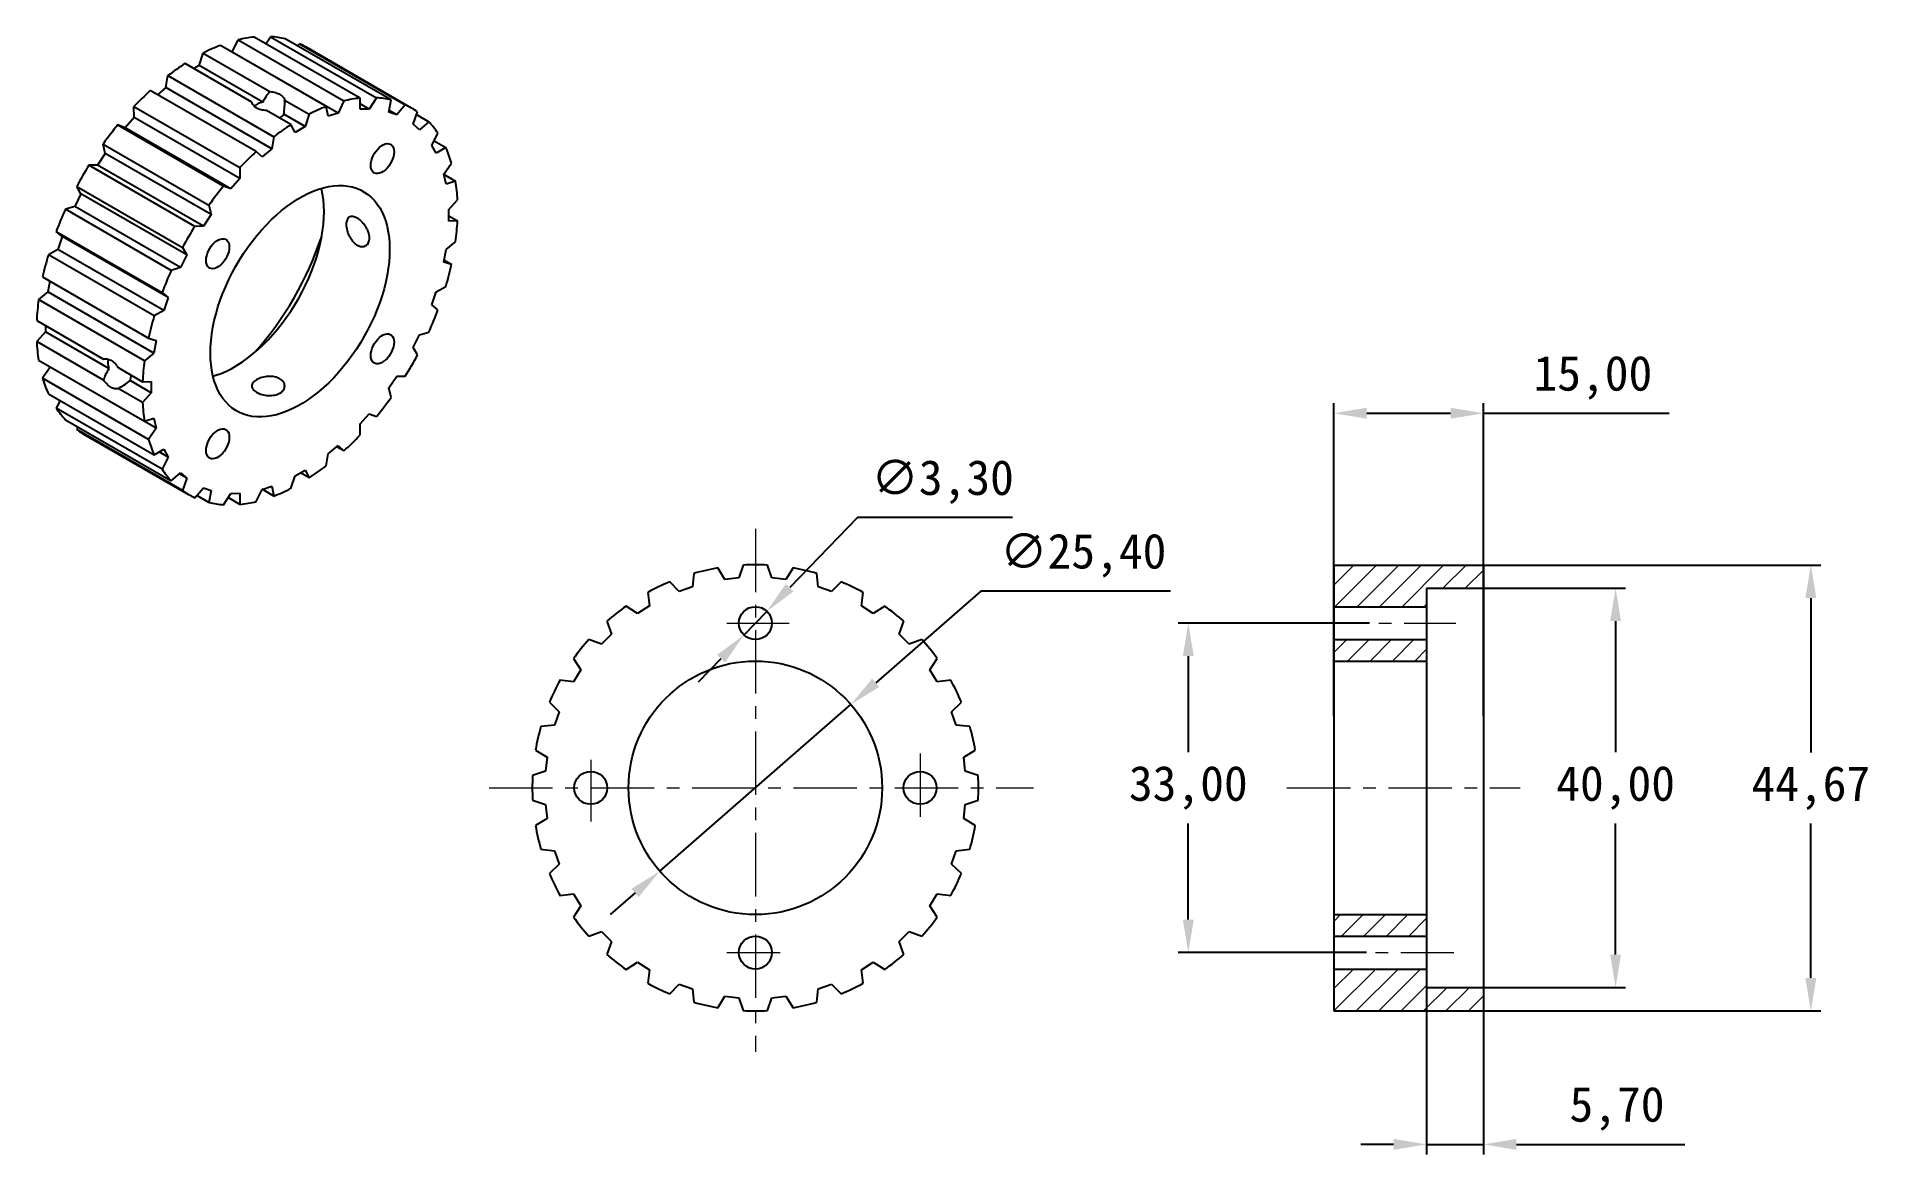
# Model space of a CAD drawing. Header units: millimetres. Extents: x 83 to 267, y 62 to 174.
import ezdxf

# ---------------------------------------------------------------- set-up
doc = ezdxf.new("R2010")
doc.units = ezdxf.units.MM
doc.header["$PDSIZE"] = -1
doc.linetypes.add('CENTER', pattern=[10.16, 6.35, -1.27, 1.27, -1.27])
doc.dimstyles.new('ISO-25', dxfattribs={"dimtxt": 2.5, "dimasz": 2.5, "dimexe": 1.25, "dimexo": 0.625, "dimtad": 1, "dimtxsty": 'Standard', "dimcen": 2.5, "dimadec": 0, "dimazin": 0, "dimtfac": 1, "dimtmove": 0, "dimatfit": 3, "dimfxl": 1, "dimarcsym": 0})

# ---------------------------------------------------------------- blocks, each defined once
blk = doc.blocks.new('*D9')
at = {"color": 0, "lineweight": -2, "transparency": 16777216}
for p, q in [((226.41, 120.74), (261.8, 120.74)), ((260.8, 117.43), (260.8, 101.97)), ((260.8, 79.37), (260.8, 94.84)), ((226.41, 76.07), (261.8, 76.07))]:
    blk.add_line(p, q, dxfattribs=at)
at = {"color": 0, "transparency": 16777216}
for points in [[(260.25, 117.43), (261.35, 117.43), (260.8, 120.74)], [(260.25, 79.37), (261.35, 79.37), (260.8, 76.07)]]:
    blk.add_solid(points, dxfattribs=at)
at = {"layer": 'Defpoints', "color": 0, "transparency": 16777216}
for p in [(225.41, 120.74), (225.41, 76.07), (260.8, 76.07)]:
    blk.add_point(p, dxfattribs=at)
at = {"color": 0, "lineweight": 15, "transparency": 16777216, "insert": (260.8, 98.4), "char_height": 3.5, "attachment_point": 5}
blk.add_mtext('44,67', dxfattribs=at)
blk = doc.blocks.new('*D10')
at = {"color": 0, "lineweight": -2, "transparency": 16777216}
for p, q in [((226.24, 118.42), (242.24, 118.42)), ((241.24, 115.12), (241.24, 101.98)), ((241.24, 81.72), (241.24, 94.85)), ((226.24, 78.42), (242.24, 78.42))]:
    blk.add_line(p, q, dxfattribs=at)
at = {"color": 0, "transparency": 16777216}
for points in [[(240.69, 115.12), (241.79, 115.12), (241.24, 118.42)], [(240.69, 81.72), (241.79, 81.72), (241.24, 78.42)]]:
    blk.add_solid(points, dxfattribs=at)
at = {"layer": 'Defpoints', "color": 0, "transparency": 16777216}
for p in [(225.24, 118.42), (225.24, 78.42), (241.24, 78.42)]:
    blk.add_point(p, dxfattribs=at)
at = {"color": 0, "lineweight": 15, "transparency": 16777216, "insert": (241.24, 98.42), "char_height": 3.5, "attachment_point": 5}
blk.add_mtext('40,00', dxfattribs=at)
blk = doc.blocks.new('*D12')
at = {"color": 0, "lineweight": -2, "transparency": 16777216}
for p, q in [((165.28, 125.49), (158.5, 118.48)), ((180.81, 125.49), (165.28, 125.49)), ((153.91, 113.73), (156.2, 116.1)), ((151.61, 111.36), (149.32, 108.99))]:
    blk.add_line(p, q, dxfattribs=at)
at = {"color": 0, "transparency": 16777216}
for points in [[(158.1, 118.86), (158.89, 118.1), (156.2, 116.1)], [(151.22, 111.74), (152.01, 110.98), (153.91, 113.73)]]:
    blk.add_solid(points, dxfattribs=at)
at = {"layer": 'Defpoints', "color": 0, "transparency": 16777216}
for p in [(156.2, 116.1), (153.91, 113.73)]:
    blk.add_point(p, dxfattribs=at)
at = {"color": 0, "lineweight": 15, "transparency": 16777216, "insert": (173.81, 129.06), "char_height": 3.5, "attachment_point": 5}
blk.add_mtext('∅3,30', dxfattribs=at)
blk = doc.blocks.new('*D14')
at = {"color": 0, "lineweight": -2, "transparency": 16777216}
for p, q in [((216.57, 114.92), (197.43, 114.92)), ((198.43, 111.62), (198.43, 101.98)), ((198.43, 85.22), (198.43, 94.85)), ((216.29, 81.92), (197.43, 81.92))]:
    blk.add_line(p, q, dxfattribs=at)
at = {"color": 0, "transparency": 16777216}
for points in [[(197.88, 111.62), (198.98, 111.62), (198.43, 114.92)], [(197.88, 85.22), (198.98, 85.22), (198.43, 81.92)]]:
    blk.add_solid(points, dxfattribs=at)
at = {"layer": 'Defpoints', "color": 0, "transparency": 16777216}
for p in [(217.57, 114.92), (198.43, 81.92), (217.29, 81.92)]:
    blk.add_point(p, dxfattribs=at)
at = {"color": 0, "lineweight": 15, "transparency": 16777216, "insert": (198.43, 98.42), "char_height": 3.5, "attachment_point": 5}
blk.add_mtext('33,00', dxfattribs=at)
blk = doc.blocks.new('*D15')
at = {"color": 0, "lineweight": -2, "transparency": 16777216}
for p, q in [((177.63, 118.12), (167.11, 108.94)), ((196.65, 118.12), (177.63, 118.12)), ((145.49, 90.07), (164.62, 106.77)), ((143, 87.89), (140.52, 85.72))]:
    blk.add_line(p, q, dxfattribs=at)
at = {"color": 0, "transparency": 16777216}
for points in [[(166.75, 109.36), (167.47, 108.53), (164.62, 106.77)], [(142.64, 88.31), (143.36, 87.48), (145.49, 90.07)]]:
    blk.add_solid(points, dxfattribs=at)
at = {"layer": 'Defpoints', "color": 0, "transparency": 16777216}
for p in [(164.62, 106.77), (145.49, 90.07)]:
    blk.add_point(p, dxfattribs=at)
at = {"color": 0, "lineweight": 15, "transparency": 16777216, "insert": (187.9, 121.69), "char_height": 3.5, "attachment_point": 5}
blk.add_mtext('∅25,40', dxfattribs=at)
blk = doc.blocks.new('*D16')
at = {"color": 0, "lineweight": -2, "transparency": 16777216}
for p, q in [((213.01, 105.64), (213.01, 136.95)), ((216.31, 135.95), (224.7, 135.95)), ((228.01, 105.64), (228.01, 136.95)), ((228.01, 135.95), (246.61, 135.95))]:
    blk.add_line(p, q, dxfattribs=at)
at = {"color": 0, "transparency": 16777216}
for points in [[(216.31, 136.5), (216.31, 135.4), (213.01, 135.95)], [(224.7, 136.5), (224.7, 135.4), (228.01, 135.95)]]:
    blk.add_solid(points, dxfattribs=at)
at = {"layer": 'Defpoints', "color": 0, "transparency": 16777216}
for p in [(228.01, 135.95), (213.01, 104.64), (228.01, 104.64)]:
    blk.add_point(p, dxfattribs=at)
at = {"color": 0, "transparency": 16777216, "insert": (238.96, 139.51), "char_height": 3.5, "attachment_point": 5}
blk.add_mtext('15,00', dxfattribs=at)
blk = doc.blocks.new('*D17')
at = {"color": 0, "lineweight": -2, "transparency": 16777216}
for p, q in [((222.31, 90.45), (222.31, 61.7)), ((228.01, 90.45), (228.01, 61.7)), ((219, 62.7), (215.7, 62.7)), ((222.31, 62.7), (228.01, 62.7)), ((231.31, 62.7), (248.16, 62.7))]:
    blk.add_line(p, q, dxfattribs=at)
at = {"color": 0, "transparency": 16777216}
for points in [[(219, 63.25), (219, 62.15), (222.31, 62.7)], [(231.31, 63.25), (231.31, 62.15), (228.01, 62.7)]]:
    blk.add_solid(points, dxfattribs=at)
at = {"layer": 'Defpoints', "color": 0, "transparency": 16777216}
for p in [(222.31, 91.45), (228.01, 91.45), (228.01, 62.7)]:
    blk.add_point(p, dxfattribs=at)
at = {"color": 0, "transparency": 16777216, "insert": (241.38, 66.27), "char_height": 3.5, "attachment_point": 5}
blk.add_mtext('5,70', dxfattribs=at)

msp = doc.modelspace()

# ---------------------------------------------------------------- hatches: boundary and pattern name
at = {"lineweight": 15, "true_color": 0x139b48}
h = msp.add_hatch(dxfattribs=at)
h.set_pattern_fill('ANSI31', color=114, scale=0.5)
h.paths.add_polyline_path([(228.006, 120.735), (213.006, 120.735), (213.006, 116.569), (222.306, 116.569), (222.306, 118.419), (228.006, 118.419)])
h.paths.add_polyline_path([(222.306, 113.269), (213.006, 113.269), (213.006, 111.119), (222.306, 111.119)])
h.paths.add_polyline_path([(222.306, 85.719), (213.006, 85.719), (213.006, 83.569), (222.306, 83.569)])
h.paths.add_polyline_path([(228.006, 78.419), (222.306, 78.419), (222.306, 80.269), (213.006, 80.269), (213.006, 76.069), (228.006, 76.069)])

# ---------------------------------------------------------------- linework, layer by layer
at = {"color": 7, "linetype": 'Continuous', "lineweight": 25}
for p, q in [((112.062, 166.682), (101.455, 172.805)), ((102.633, 172.141), (103.224, 173.36)), ((103.224, 173.36), (113.83, 167.236)), ((115.464, 167.519), (104.857, 173.642)), ((106.025, 172.968), (106.491, 173.677)), ((106.491, 173.677), (117.098, 167.554)), ((118.563, 167.337), (107.957, 173.46)), ((109.183, 172.752), (109.375, 172.972)), ((109.375, 172.972), (119.982, 166.849)), ((104.612, 167.126), (97.921, 170.988)), ((99.329, 170.794), (99.736, 172.036)), ((99.736, 172.036), (106.426, 168.173)), ((102.633, 172.141), (102.614, 172.135)), ((113.24, 166.018), (102.633, 172.141)), ((120.609, 166.526), (110.003, 172.649)), ((96, 168.569), (96.202, 169.772)), ((96.202, 169.772), (106.809, 163.649)), ((99.329, 170.794), (98.793, 170.485)), ((105.7, 167.116), (99.329, 170.794)), ((105.04, 162.162), (94.433, 168.285)), ((96, 168.569), (95.162, 167.864)), ((106.606, 162.446), (96, 168.569)), ((107.894, 167.326), (110.342, 165.913)), ((113.83, 167.236), (113.24, 166.018)), ((115.452, 166.402), (115.464, 167.519)), ((117.098, 167.554), (116.353, 166.421)), ((118.337, 166.126), (118.563, 167.337)), ((92.812, 165.578), (91.91, 164.556)), ((92.8, 166.682), (103.407, 160.559)), ((92.812, 165.578), (92.8, 166.682)), ((103.419, 159.455), (92.812, 165.578)), ((108.528, 164.865), (106.08, 166.279)), ((109.936, 164.671), (107.807, 165.9)), ((110.342, 165.913), (109.936, 164.671)), ((112.264, 165.712), (112.062, 166.682)), ((113.24, 166.018), (112.264, 165.712)), ((116.353, 166.421), (115.452, 166.402)), ((116.353, 166.421), (115.457, 166.938)), ((119.12, 165.857), (118.337, 166.126)), ((119.12, 165.857), (118.368, 166.291)), ((119.982, 166.849), (119.12, 165.857)), ((120.777, 164.901), (121.205, 166.143)), ((121.11, 165.866), (122.336, 165.158)), ((101.772, 158.706), (91.165, 164.83)), ((91.91, 164.556), (91.165, 164.83)), ((102.517, 158.433), (91.91, 164.556)), ((106.809, 163.649), (106.606, 162.446)), ((108.935, 164.093), (108.528, 164.865)), ((109.936, 164.671), (108.935, 164.093)), ((121.401, 164.357), (120.777, 164.901)), ((122.336, 165.158), (121.401, 164.357)), ((122.648, 162.786), (123.257, 163.997)), ((89.926, 161.971), (89.144, 160.799)), ((89.7, 162.921), (100.307, 156.798)), ((89.926, 161.971), (89.7, 162.921)), ((100.533, 155.848), (89.926, 161.971)), ((105.63, 161.625), (105.04, 162.162)), ((106.606, 162.446), (105.63, 161.625)), ((123.082, 161.995), (122.648, 162.786)), ((122.875, 163.239), (124.044, 162.564)), ((124.044, 162.564), (123.082, 161.995)), ((89.144, 160.799), (88.282, 160.796)), ((98.889, 154.673), (88.282, 160.796)), ((99.75, 154.676), (89.144, 160.799)), ((103.407, 160.559), (103.419, 159.455)), ((123.856, 159.888), (124.615, 161.008)), ((124.079, 158.89), (123.856, 159.888)), ((123.86, 159.868), (125.019, 159.199)), ((87.058, 158.676), (97.665, 152.553)), ((87.487, 157.929), (87.058, 158.676)), ((102.517, 158.433), (101.772, 158.706)), ((103.419, 159.455), (102.517, 158.433)), ((125.019, 159.199), (124.079, 158.89)), ((86.863, 156.665), (85.927, 156.386)), ((96.534, 150.263), (85.927, 156.386)), ((87.487, 157.929), (86.863, 156.665)), ((97.469, 150.542), (86.863, 156.665)), ((98.093, 151.806), (87.487, 157.929)), ((100.307, 156.798), (100.533, 155.848)), ((124.341, 156.352), (125.213, 157.325)), ((124.341, 155.196), (124.341, 156.352)), ((99.75, 154.676), (98.889, 154.673)), ((100.533, 155.848), (99.75, 154.676)), ((124.341, 155.734), (125.213, 155.23)), ((125.213, 155.23), (124.341, 155.196)), ((85.007, 154.162), (95.613, 148.039)), ((85.616, 153.654), (85.007, 154.162)), ((85.616, 153.654), (85.182, 152.362)), ((96.223, 147.531), (85.616, 153.654)), ((97.665, 152.553), (98.093, 151.806)), ((124.079, 152.356), (125.019, 153.133)), ((85.182, 152.362), (84.22, 151.82)), ((94.826, 145.697), (84.22, 151.82)), ((95.788, 146.239), (85.182, 152.362)), ((98.093, 151.806), (97.469, 150.542)), ((123.856, 151.101), (124.079, 152.356)), ((124.615, 150.857), (123.856, 151.101)), ((123.887, 151.278), (124.615, 150.857)), ((83.648, 149.605), (94.255, 143.481)), ((84.376, 149.184), (84.185, 148.106)), ((97.469, 150.542), (96.534, 150.263)), ((84.185, 148.106), (83.244, 147.329)), ((93.851, 141.206), (83.244, 147.329)), ((94.792, 141.983), (84.185, 148.106)), ((95.613, 148.039), (96.223, 147.531)), ((96.223, 147.531), (95.788, 146.239)), ((122.648, 146.808), (123.082, 148.1)), ((123.082, 148.1), (124.044, 148.641)), ((83.051, 145.232), (89.742, 141.369)), ((95.788, 146.239), (94.826, 145.697)), ((123.257, 146.3), (122.648, 146.808)), ((83.923, 144.11), (83.051, 143.137)), ((83.923, 144.728), (83.923, 144.11)), ((90.293, 140.432), (83.923, 144.11)), ((94.255, 143.481), (95.014, 143.238)), ((120.777, 142.533), (121.401, 143.797)), ((121.401, 143.797), (122.336, 144.076)), ((89.742, 139.274), (83.051, 143.137)), ((94.792, 141.983), (93.851, 141.206)), ((95.014, 143.238), (94.792, 141.983)), ((121.205, 141.785), (120.777, 142.533)), ((83.244, 141.263), (93.851, 135.14)), ((84.408, 140.574), (83.648, 139.454)), ((84.403, 140.594), (84.408, 140.574)), ((95.014, 134.451), (84.408, 140.574)), ((91.209, 140.522), (93.657, 139.109)), ((118.337, 138.491), (119.12, 139.663)), ((119.12, 139.663), (119.982, 139.666)), ((94.255, 133.331), (83.648, 139.454)), ((84.22, 137.898), (94.826, 131.774)), ((93.657, 137.014), (91.209, 138.427)), ((94.529, 137.987), (92.401, 139.215)), ((93.657, 139.109), (94.529, 139.142)), ((94.529, 137.987), (93.657, 137.014)), ((94.529, 139.142), (94.529, 137.987)), ((118.563, 137.541), (118.337, 138.491)), ((85.388, 137.223), (85.007, 136.464)), ((95.613, 130.341), (85.007, 136.464)), ((85.927, 135.304), (96.534, 129.181)), ((87.154, 134.596), (87.058, 134.319)), ((97.665, 128.196), (87.058, 134.319)), ((93.851, 135.14), (94.792, 135.449)), ((95.014, 134.451), (94.255, 133.331)), ((94.792, 135.449), (95.014, 134.451)), ((115.452, 134.884), (116.353, 135.906)), ((115.464, 133.78), (115.452, 134.884)), ((116.353, 135.906), (117.098, 135.632)), ((87.654, 133.936), (98.261, 127.813)), ((94.826, 131.774), (95.788, 132.344)), ((95.788, 132.344), (96.223, 131.553)), ((112.264, 131.893), (113.24, 132.713)), ((113.83, 132.177), (113.102, 132.597)), ((113.24, 132.713), (113.83, 132.177)), ((96.223, 131.553), (95.326, 132.07)), ((96.223, 131.553), (95.613, 130.341)), ((112.062, 130.69), (112.264, 131.893)), ((96.534, 129.181), (97.469, 129.982)), ((98.093, 129.438), (97.341, 129.872)), ((97.469, 129.982), (98.093, 129.438)), ((98.093, 129.438), (97.665, 128.196)), ((105.63, 128.32), (106.606, 128.627)), ((106.606, 128.627), (106.809, 127.657)), ((108.528, 128.426), (108.935, 129.668)), ((108.935, 129.668), (109.936, 130.246)), ((110.342, 129.473), (109.47, 129.977)), ((109.936, 130.246), (110.342, 129.473)), ((98.889, 127.49), (99.75, 128.481)), ((100.307, 127.002), (99.08, 127.71)), ((99.75, 128.481), (100.533, 128.212)), ((100.533, 128.212), (100.307, 127.002)), ((101.772, 126.785), (102.517, 127.918)), ((103.407, 126.819), (102.238, 127.494)), ((102.517, 127.918), (103.419, 127.937)), ((103.419, 127.937), (103.407, 126.819)), ((105.04, 127.102), (105.63, 128.32)), ((106.809, 127.657), (105.649, 128.326)), ((148.898, 119.903), (148.762, 118.55)), ((151.993, 119.287), (151.284, 120.448)), ((153.4, 119.445), (151.993, 119.287)), ((153.833, 120.735), (153.4, 119.445)), ((156.714, 119.445), (156.28, 120.735)), ((158.12, 119.287), (156.714, 119.445)), ((158.83, 120.448), (158.12, 119.287)), ((161.351, 118.55), (161.215, 119.903)), ((144.272, 117.994), (144.441, 116.644)), ((147.426, 118.082), (146.476, 119.056)), ((148.762, 118.55), (147.426, 118.082)), ((162.687, 118.082), (161.351, 118.55)), ((163.637, 119.056), (162.687, 118.082)), ((165.673, 116.644), (165.842, 117.994)), ((143.242, 115.891), (142.099, 116.629)), ((144.441, 116.644), (143.242, 115.891)), ((166.871, 115.891), (165.673, 116.644)), ((168.014, 116.629), (166.871, 115.891)), ((140.186, 115.104), (140.651, 113.825)), ((169.462, 113.825), (169.927, 115.104)), ((139.65, 112.824), (138.372, 113.289)), ((140.651, 113.825), (139.65, 112.824)), ((170.463, 112.824), (169.462, 113.825)), ((171.742, 113.289), (170.463, 112.824)), ((137.584, 110.233), (136.831, 109.035)), ((136.846, 111.376), (137.584, 110.233)), ((172.529, 110.233), (173.267, 111.376)), ((173.282, 109.035), (172.529, 110.233)), ((136.831, 109.035), (135.481, 109.204)), ((174.632, 109.204), (173.282, 109.035)), ((134.419, 106.999), (135.393, 106.049)), ((174.72, 106.049), (175.694, 106.999)), ((135.393, 106.049), (134.926, 104.713)), ((175.187, 104.713), (174.72, 106.049)), ((134.926, 104.713), (133.572, 104.577)), ((176.541, 104.577), (175.187, 104.713)), ((133.027, 102.192), (134.188, 101.482)), ((134.188, 101.482), (134.03, 100.076)), ((175.925, 101.482), (177.086, 102.192)), ((176.083, 100.076), (175.925, 101.482)), ((134.03, 100.076), (132.74, 99.642)), ((177.373, 99.642), (176.083, 100.076)), ((132.74, 97.195), (134.03, 96.762)), ((134.03, 96.762), (134.188, 95.355)), ((175.925, 95.355), (176.083, 96.762)), ((176.083, 96.762), (177.373, 97.195)), ((134.188, 95.355), (133.027, 94.646)), ((177.086, 94.646), (175.925, 95.355)), ((133.572, 92.26), (134.926, 92.124)), ((134.926, 92.124), (135.393, 90.788)), ((174.72, 90.788), (175.187, 92.124)), ((175.187, 92.124), (176.541, 92.26)), ((135.393, 90.788), (134.419, 89.838)), ((175.694, 89.838), (174.72, 90.788)), ((135.481, 87.634), (136.831, 87.803)), ((136.831, 87.803), (137.584, 86.604)), ((137.584, 86.604), (136.846, 85.461)), ((172.529, 86.604), (173.282, 87.803)), ((173.267, 85.461), (172.529, 86.604)), ((173.282, 87.803), (174.632, 87.634)), ((138.372, 83.548), (139.65, 84.013)), ((139.65, 84.013), (140.651, 83.012)), ((140.651, 83.012), (140.186, 81.734)), ((169.462, 83.012), (170.463, 84.013)), ((169.927, 81.734), (169.462, 83.012)), ((170.463, 84.013), (171.742, 83.548)), ((142.099, 80.208), (143.242, 80.946)), ((143.242, 80.946), (144.441, 80.193)), ((165.673, 80.193), (166.871, 80.946)), ((166.871, 80.946), (168.014, 80.208)), ((144.441, 80.193), (144.272, 78.843)), ((165.842, 78.843), (165.673, 80.193)), ((146.476, 77.781), (147.426, 78.755)), ((147.426, 78.755), (148.762, 78.288)), ((148.762, 78.288), (148.898, 76.934)), ((151.284, 76.389), (151.993, 77.551)), ((151.993, 77.551), (153.4, 77.392)), ((153.4, 77.392), (153.833, 76.102)), ((156.28, 76.102), (156.714, 77.392)), ((156.714, 77.392), (158.12, 77.551)), ((158.12, 77.551), (158.83, 76.389)), ((161.215, 76.934), (161.351, 78.288)), ((161.351, 78.288), (162.687, 78.755)), ((162.687, 78.755), (163.637, 77.781))]:
    msp.add_line(p, q, dxfattribs=at)
at = {"color": 240, "linetype": 'CENTER', "lineweight": 15, "true_color": 0xed1f24}
for p, q in [((155.057, 124.377), (155.057, 71.964)), ((209.894, 114.919), (225.243, 114.919)), ((128.39, 98.419), (182.921, 98.419)), ((208.314, 98.419), (231.676, 98.419)), ((209.556, 81.919), (225.018, 81.919))]:
    msp.add_line(p, q, dxfattribs=at)
for p, q in [((213.006, 120.735), (228.006, 120.735)), ((213.006, 120.735), (213.006, 76.069)), ((228.006, 120.735), (228.006, 76.069)), ((222.306, 118.419), (222.306, 78.419)), ((213.006, 76.069), (228.006, 76.069))]:
    msp.add_line(p, q)
at = {"lineweight": 25}
for p, q in [((222.306, 118.419), (228.006, 118.419)), ((213.006, 116.569), (222.306, 116.569)), ((213.006, 113.269), (222.306, 113.269)), ((213.006, 111.119), (222.306, 111.119)), ((213.006, 85.719), (222.306, 85.719)), ((213.006, 83.569), (222.306, 83.569)), ((213.006, 80.269), (222.306, 80.269)), ((222.306, 78.419), (228.006, 78.419))]:
    msp.add_line(p, q, dxfattribs=at)
at = {"color": 242, "linetype": 'CENTER', "lineweight": 15, "true_color": 0xcd2027}
for p, q in [((152.18, 114.919), (158.44, 114.919)), ((138.557, 101.211), (138.557, 95.042)), ((171.557, 101.867), (171.557, 94.736)), ((152.192, 81.919), (157.534, 81.919))]:
    msp.add_line(p, q, dxfattribs=at)
at = {"color": 7, "linetype": 'Continuous', "lineweight": 25, "flags": 128}
for points in [[(116.518, 160.785), (116.534, 161.016), (116.582, 161.259), (116.659, 161.508), (116.764, 161.755), (116.895, 161.994), (117.047, 162.218), (117.216, 162.422), (117.399, 162.6), (117.589, 162.746), (117.781, 162.857), (117.971, 162.93), (118.154, 162.963), (118.323, 162.955), (118.475, 162.906), (118.606, 162.818), (118.711, 162.692), (118.789, 162.533), (118.836, 162.345), (118.852, 162.132), (118.836, 161.901), (118.789, 161.658), (118.711, 161.41), (118.606, 161.163), (118.475, 160.924), (118.323, 160.699), (118.154, 160.496), (117.971, 160.318), (117.781, 160.172), (117.589, 160.061), (117.399, 159.987), (117.216, 159.954), (117.047, 159.963), (116.895, 160.011), (116.764, 160.1), (116.659, 160.225), (116.582, 160.384), (116.534, 160.573), (116.518, 160.785)], [(100.455, 141.985), (100.471, 142.609), (100.518, 143.248), (100.596, 143.901), (100.706, 144.566), (100.846, 145.24), (101.017, 145.921), (101.217, 146.606), (101.446, 147.293), (101.703, 147.979), (101.987, 148.663), (102.297, 149.341), (102.632, 150.012), (102.992, 150.673), (103.374, 151.322), (103.777, 151.956), (104.2, 152.573), (104.641, 153.171), (105.099, 153.748), (105.573, 154.302), (106.06, 154.831), (106.559, 155.333), (107.068, 155.806), (107.585, 156.249), (108.109, 156.66), (108.638, 157.038), (109.169, 157.381), (109.701, 157.689), (110.232, 157.959), (110.761, 158.191), (111.285, 158.385), (111.802, 158.539), (112.311, 158.654), (112.81, 158.728), (113.297, 158.761), (113.771, 158.754), (114.229, 158.706), (114.67, 158.617), (115.093, 158.489), (115.497, 158.32), (115.878, 158.112), (116.238, 157.866), (116.573, 157.583), (116.883, 157.262), (117.167, 156.907), (117.424, 156.517), (117.653, 156.094), (117.853, 155.64), (118.024, 155.156), (118.164, 154.644), (118.274, 154.106), (118.352, 153.544), (118.4, 152.959), (118.415, 152.354), (118.4, 151.73), (118.352, 151.091), (118.274, 150.438), (118.164, 149.773), (118.024, 149.099), (117.853, 148.418), (117.653, 147.733), (117.424, 147.046), (117.167, 146.36), (116.883, 145.676), (116.573, 144.998), (116.238, 144.327), (115.878, 143.666), (115.497, 143.017), (115.093, 142.383), (114.67, 141.766), (114.229, 141.168), (113.771, 140.591), (113.297, 140.037), (112.81, 139.508), (112.311, 139.006), (111.802, 138.533), (111.285, 138.09), (110.761, 137.678), (110.232, 137.301), (109.701, 136.958), (109.169, 136.65), (108.638, 136.38), (108.109, 136.148), (107.585, 135.954), (107.068, 135.8), (106.559, 135.685), (106.06, 135.611), (105.573, 135.578), (105.099, 135.585), (104.641, 135.633), (104.2, 135.722), (103.777, 135.85), (103.374, 136.019), (102.992, 136.226), (102.632, 136.473), (102.297, 136.756), (101.987, 137.076), (101.703, 137.432), (101.446, 137.822), (101.217, 138.245), (101.017, 138.699), (100.846, 139.183), (100.706, 139.694), (100.596, 140.233), (100.518, 140.795), (100.471, 141.38), (100.455, 141.985)], [(100.715, 139.658), (101.009, 139.75), (101.533, 139.944), (102.062, 140.176), (102.593, 140.447), (103.125, 140.754), (103.656, 141.097), (104.185, 141.475), (104.709, 141.886), (105.226, 142.329), (105.735, 142.802), (106.234, 143.304), (106.721, 143.833), (107.195, 144.387), (107.653, 144.964), (108.094, 145.562), (108.517, 146.18), (108.92, 146.814), (109.302, 147.462), (109.662, 148.123), (109.997, 148.794), (110.307, 149.472), (110.591, 150.156), (110.848, 150.843), (111.077, 151.53), (111.277, 152.215), (111.448, 152.895), (111.588, 153.569), (111.698, 154.234), (111.776, 154.887), (111.823, 155.526), (111.839, 156.15), (111.823, 156.755), (111.776, 157.34), (111.698, 157.903), (111.588, 158.441), (111.579, 158.477)], [(100.018, 151.26), (100.034, 151.491), (100.082, 151.734), (100.159, 151.982), (100.264, 152.23), (100.395, 152.469), (100.547, 152.693), (100.716, 152.897), (100.899, 153.074), (101.089, 153.221), (101.281, 153.332), (101.471, 153.405), (101.654, 153.438), (101.823, 153.43), (101.975, 153.381), (102.106, 153.293), (102.211, 153.167), (102.289, 153.008), (102.336, 152.82), (102.352, 152.607), (102.336, 152.376), (102.289, 152.133), (102.211, 151.885), (102.106, 151.638), (101.975, 151.399), (101.823, 151.174), (101.654, 150.97), (101.471, 150.793), (101.281, 150.647), (101.089, 150.535), (100.899, 150.462), (100.716, 150.429), (100.547, 150.437), (100.395, 150.486), (100.264, 150.575), (100.159, 150.7), (100.082, 150.859), (100.034, 151.047), (100.018, 151.26)], [(116.518, 141.732), (116.534, 141.963), (116.582, 142.206), (116.659, 142.454), (116.764, 142.701), (116.895, 142.94), (117.047, 143.165), (117.216, 143.369), (117.399, 143.546), (117.589, 143.692), (117.781, 143.804), (117.971, 143.877), (118.154, 143.91), (118.323, 143.902), (118.475, 143.853), (118.606, 143.764), (118.711, 143.639), (118.789, 143.48), (118.836, 143.291), (118.852, 143.079), (118.836, 142.848), (118.789, 142.605), (118.711, 142.356), (118.606, 142.109), (118.475, 141.87), (118.323, 141.646), (118.154, 141.442), (117.971, 141.265), (117.781, 141.118), (117.589, 141.007), (117.399, 140.934), (117.216, 140.901), (117.047, 140.909), (116.895, 140.958), (116.764, 141.046), (116.659, 141.172), (116.582, 141.331), (116.534, 141.519), (116.518, 141.732)], [(100.018, 132.206), (100.034, 132.437), (100.082, 132.68), (100.159, 132.929), (100.264, 133.176), (100.395, 133.415), (100.547, 133.64), (100.716, 133.843), (100.899, 134.021), (101.089, 134.167), (101.281, 134.278), (101.471, 134.351), (101.654, 134.384), (101.823, 134.376), (101.975, 134.327), (102.106, 134.239), (102.211, 134.114), (102.289, 133.955), (102.336, 133.766), (102.352, 133.554), (102.336, 133.323), (102.289, 133.08), (102.211, 132.831), (102.106, 132.584), (101.975, 132.345), (101.823, 132.12), (101.654, 131.917), (101.471, 131.739), (101.281, 131.593), (101.089, 131.482), (100.899, 131.409), (100.716, 131.376), (100.547, 131.384), (100.395, 131.433), (100.264, 131.521), (100.159, 131.646), (100.082, 131.805), (100.034, 131.994), (100.018, 132.206)]]:
    msp.add_lwpolyline(points, dxfattribs=at)
at = {"color": 7, "linetype": 'Continuous', "lineweight": 25}
for centre, radius in [((155.057, 114.919), 1.65), ((155.057, 98.419), 12.7), ((138.557, 98.419), 1.65), ((171.557, 98.419), 1.65), ((155.057, 81.919), 1.65)]:
    msp.add_circle(centre, radius, dxfattribs=at)
for centre, radius, start, end in [((107.789, 156.332), 17.648, 111.03418, 117.15202), ((106.089, 161.671), 12.034, 95.8782, 103.77617), ((105.968, 165.099), 8.594, 76.62109, 86.50817), ((106.268, 166.178), 7.471, 60.00588, 65.4239), ((111.296, 150.259), 24.67, 122.82898, 127.72207), ((115.761, 144.918), 31.636, 132.38831, 136.5335), ((116.696, 155.548), 12.034, 95.8782, 103.77617), ((116.575, 158.976), 8.594, 76.62109, 86.50817), ((105.997, 165.371), 1.77, 99.67984, 130.79285), ((106.859, 166.547), 1.148, 297.22788, 325.69972), ((118.396, 150.209), 17.648, 111.03418, 117.15202), ((116.878, 160.062), 7.464, 54.56352, 65.42573), ((119.599, 141.489), 36.786, 140.61823, 144.36682), ((121.902, 144.136), 24.67, 122.82898, 127.72207), ((116.088, 159.255), 8.596, 33.48316, 43.36898), ((126.368, 138.795), 31.636, 132.38831, 136.5335), ((113.057, 157.646), 12.038, 16.21822, 24.11473), ((121.157, 140.402), 38.687, 148.18763, 151.81237), ((130.205, 135.366), 36.786, 140.61823, 144.36682), ((107.581, 156.449), 17.653, 2.84482, 8.96157), ((119.439, 141.207), 36.789, 155.63309, 159.38149), ((131.764, 134.279), 38.687, 148.18763, 151.81237), ((100.568, 156.449), 24.675, 352.2764, 357.16879), ((79.53, 164.433), 33.834, 318.54937, 341.45601), ((114.552, 142.816), 31.641, 163.46593, 167.61072), ((93.711, 157.646), 31.641, 343.46593, 347.61072), ((130.046, 135.084), 36.789, 155.63309, 159.38149), ((107.696, 144.013), 24.675, 172.2764, 177.16879), ((125.159, 136.693), 31.641, 163.46593, 167.61072), ((88.825, 159.255), 36.789, 335.63309, 339.38149), ((100.682, 144.013), 17.653, 182.84482, 188.96157), ((87.106, 160.059), 38.687, 328.18763, 331.81237), ((91.87, 141.04), 1.69, 168.67688, 201.08833), ((91.39, 139.708), 1.125, 334.00052, 3.08243), ((118.302, 137.89), 24.675, 172.2764, 177.16879), ((95.207, 142.816), 12.038, 196.21822, 204.11473), ((92.176, 141.207), 8.596, 213.48316, 223.36898), ((111.289, 137.89), 17.653, 182.84482, 188.96157), ((88.665, 158.972), 36.786, 320.61823, 324.36682), ((91.388, 140.404), 7.468, 234.5644, 240.00047), ((105.813, 136.693), 12.038, 196.21822, 204.11473), ((92.503, 155.543), 31.636, 312.38831, 316.5335), ((96.968, 150.203), 24.67, 302.82898, 307.72207), ((102.782, 135.083), 8.596, 213.48316, 223.36898), ((101.993, 134.277), 7.464, 234.56352, 245.42573), ((102.295, 135.363), 8.594, 256.62109, 266.50817), ((102.174, 138.79), 12.034, 275.8782, 283.77617), ((100.474, 144.13), 17.648, 291.03418, 297.15202), ((155.057, 98.419), 22.35, 99.71897, 105.99531), ((155.057, 98.419), 22.35, 86.86183, 93.13817), ((155.057, 98.419), 22.35, 74.00469, 80.28103), ((155.057, 98.419), 22.35, 112.57612, 118.85245), ((155.057, 98.419), 22.35, 61.14755, 67.42388), ((155.057, 98.419), 22.35, 125.43326, 131.7096), ((155.057, 98.419), 22.35, 48.2904, 54.56674), ((155.057, 98.419), 22.35, 138.2904, 144.56674), ((155.057, 98.419), 22.35, 35.43326, 41.7096), ((155.057, 98.419), 22.35, 151.14755, 157.42388), ((155.057, 98.419), 22.35, 22.57612, 28.85245), ((155.057, 98.419), 22.35, 164.00469, 170.28103), ((155.057, 98.419), 22.35, 9.71897, 15.99531), ((155.057, 98.419), 22.35, 176.86183, 183.13817), ((155.057, 98.419), 22.35, 356.86183, 3.13817), ((155.057, 98.419), 22.35, 189.71897, 195.99531), ((155.057, 98.419), 22.35, 344.00469, 350.28103), ((155.057, 98.419), 22.35, 202.57612, 208.85245), ((155.057, 98.419), 22.35, 331.14755, 337.42388), ((155.057, 98.419), 22.35, 215.43326, 221.7096), ((155.057, 98.419), 22.35, 318.2904, 324.56674), ((155.057, 98.419), 22.35, 228.2904, 234.56674), ((155.057, 98.419), 22.35, 305.43326, 311.7096), ((155.057, 98.419), 22.35, 241.14755, 247.42388), ((155.057, 98.419), 22.35, 292.57612, 298.85245), ((155.057, 98.419), 22.35, 254.00469, 260.28103), ((155.057, 98.419), 22.35, 266.86183, 273.13817), ((155.057, 98.419), 22.35, 279.71897, 285.99531)]:
    msp.add_arc(centre, radius, start, end, dxfattribs=at)
for centre, major_axis, ratio, start_param, end_param in [((106.253, 164.98), (1.065, 3.607), 0.3494931, 0.5961306, 1.0434125), ((106.253, 164.98), (1.065, 3.607), 0.3494931, 5.0716945, 5.5189763), ((92.421, 141.021), (2.591, 2.725), 0.3494966, 2.0982242, 2.545506), ((92.421, 141.021), (2.591, 2.725), 0.3494966, 3.9058456, 4.3531274)]:
    msp.add_ellipse(centre, major_axis=major_axis, ratio=ratio, start_param=start_param, end_param=end_param, dxfattribs=at)
for points, knots in [([(106.426, 168.173), (106.614, 168.156), (106.793, 168.122), (107.134, 168.021), (107.287, 167.957), (107.553, 167.803), (107.661, 167.716), (107.824, 167.527), (107.874, 167.429), (107.894, 167.326)], [0, 0, 0, 0, 0.25, 0.25, 0.5, 0.5, 0.75, 0.75, 1, 1, 1, 1]), ([(106.08, 166.279), (105.892, 166.285), (105.713, 166.309), (105.372, 166.396), (105.22, 166.456), (104.953, 166.61), (104.845, 166.7), (104.683, 166.904), (104.632, 167.012), (104.612, 167.126)], [0, 0, 0, 0, 0.25, 0.25, 0.5, 0.5, 0.75, 0.75, 1, 1, 1, 1]), ([(114.067, 154.864), (114.067, 154.953), (114.073, 155.036), (114.099, 155.189), (114.119, 155.26), (114.17, 155.385), (114.202, 155.439), (114.277, 155.532), (114.322, 155.569), (114.468, 155.654), (114.588, 155.673), (114.855, 155.638), (115.004, 155.582), (115.233, 155.45), (115.311, 155.397), (115.465, 155.279), (115.54, 155.213), (115.689, 155.068), (115.761, 154.989), (115.897, 154.824), (115.961, 154.737), (116.079, 154.554), (116.133, 154.461), (116.226, 154.272), (116.267, 154.175), (116.333, 153.982), (116.358, 153.887), (116.391, 153.699), (116.4, 153.605), (116.4, 153.342), (116.365, 153.179), (116.235, 152.914), (116.139, 152.808), (115.963, 152.706), (115.898, 152.681), (115.762, 152.651), (115.691, 152.646), (115.542, 152.655), (115.465, 152.67), (115.312, 152.72), (115.235, 152.754), (115.081, 152.843), (115.006, 152.896), (114.861, 153.019), (114.789, 153.089), (114.655, 153.242), (114.592, 153.325), (114.475, 153.501), (114.42, 153.595), (114.273, 153.883), (114.196, 154.089), (114.094, 154.488), (114.067, 154.686), (114.067, 154.864)], [0, 0, 0, 0, 0.03125, 0.03125, 0.0625, 0.0625, 0.09375, 0.09375, 0.125, 0.125, 0.1875, 0.1875, 0.25, 0.25, 0.28125, 0.28125, 0.3125, 0.3125, 0.34375, 0.34375, 0.375, 0.375, 0.40625, 0.40625, 0.4375, 0.4375, 0.46875, 0.46875, 0.5, 0.5, 0.5625, 0.5625, 0.625, 0.625, 0.65625, 0.65625, 0.6875, 0.6875, 0.71875, 0.71875, 0.75, 0.75, 0.78125, 0.78125, 0.8125, 0.8125, 0.84375, 0.84375, 0.875, 0.875, 0.9375, 0.9375, 1, 1, 1, 1]), ([(89.742, 141.369), (89.85, 141.409), (89.969, 141.419), (90.227, 141.38), (90.359, 141.332), (90.626, 141.178), (90.755, 141.076), (91, 140.824), (91.11, 140.682), (91.209, 140.522)], [0, 0, 0, 0, 0.25, 0.25, 0.5, 0.5, 0.75, 0.75, 1, 1, 1, 1]), ([(107.42, 137.963), (107.343, 137.918), (107.259, 137.88), (107.08, 137.815), (106.984, 137.789), (106.784, 137.749), (106.681, 137.736), (106.47, 137.722), (106.36, 137.722), (106.038, 137.739), (105.821, 137.775), (105.424, 137.887), (105.239, 137.962), (105.011, 138.094), (104.941, 138.142), (104.821, 138.241), (104.77, 138.293), (104.687, 138.4), (104.656, 138.456), (104.614, 138.567), (104.603, 138.623), (104.603, 138.737), (104.614, 138.793), (104.655, 138.904), (104.687, 138.96), (104.77, 139.067), (104.82, 139.118), (104.94, 139.218), (105.01, 139.266), (105.238, 139.398), (105.422, 139.473), (105.82, 139.585), (106.036, 139.621), (106.359, 139.638), (106.468, 139.638), (106.68, 139.624), (106.782, 139.611), (106.982, 139.572), (107.079, 139.545), (107.258, 139.481), (107.342, 139.443), (107.496, 139.354), (107.564, 139.305), (107.684, 139.197), (107.736, 139.138), (107.819, 139.014), (107.85, 138.95), (107.892, 138.818), (107.903, 138.749), (107.903, 138.545), (107.86, 138.409), (107.696, 138.163), (107.574, 138.052), (107.42, 137.963)], [0, 0, 0, 0, 0.03125, 0.03125, 0.0625, 0.0625, 0.09375, 0.09375, 0.125, 0.125, 0.1875, 0.1875, 0.25, 0.25, 0.28125, 0.28125, 0.3125, 0.3125, 0.34375, 0.34375, 0.375, 0.375, 0.40625, 0.40625, 0.4375, 0.4375, 0.46875, 0.46875, 0.5, 0.5, 0.5625, 0.5625, 0.625, 0.625, 0.65625, 0.65625, 0.6875, 0.6875, 0.71875, 0.71875, 0.75, 0.75, 0.78125, 0.78125, 0.8125, 0.8125, 0.84375, 0.84375, 0.875, 0.875, 0.9375, 0.9375, 1, 1, 1, 1]), ([(91.209, 138.427), (91.11, 138.393), (90.999, 138.387), (90.754, 138.433), (90.626, 138.484), (90.359, 138.638), (90.227, 138.738), (89.969, 138.982), (89.85, 139.12), (89.742, 139.274)], [0, 0, 0, 0, 0.25, 0.25, 0.5, 0.5, 0.75, 0.75, 1, 1, 1, 1])]:
    msp.add_open_spline(points, degree=3, knots=knots, dxfattribs=at)

# ---------------------------------------------------------------- dimensions: what is measured, and where the dimension line sits
at = {"color": 114, "true_color": 0x139b48}
for base, p1, p2, picture, middle in [((228.006, 135.948), (213.006, 104.635), (228.006, 104.635), '*D16', (238.957, 139.514)), ((228.006, 62.702), (222.306, 91.451), (228.006, 91.451), '*D17', (241.384, 66.267))]:
    dim = msp.add_linear_dim(base=base, p1=p1, p2=p2, dimstyle='ISO-25', override={"dimtxt": 3.5, "dimasz": 3.302, "dimexe": 1, "dimexo": 1, "dimgap": 1.524, "dimtih": 1, "dimtoh": 1, "dimzin": 1, "dimadec": 2, "dimtzin": 1}, dxfattribs=at)
    dim.commit()
    dim.dimension.update_dxf_attribs({"geometry": picture, "text_midpoint": middle})
at = {"color": 85, "lineweight": 15, "true_color": 0x58ba48}
for p1, p2, picture, middle in [((153.91, 113.733), (156.204, 116.105), '*D12', (173.808, 125.493)), ((145.49, 90.066), (164.623, 106.772), '*D15', (187.9, 118.124))]:
    dim = msp.add_diameter_dim_2p(p1=p1, p2=p2, dimstyle='ISO-25', override={"dimtxt": 3.5, "dimasz": 3.302, "dimexe": 1, "dimexo": 1, "dimgap": 1.524, "dimtih": 1, "dimtoh": 1, "dimzin": 1, "dimadec": 2, "dimtzin": 1}, dxfattribs=at)
    dim.commit()
    dim.dimension.update_dxf_attribs({"geometry": picture, "text_midpoint": middle, "dimtype": 163})
dim = msp.add_linear_dim(base=(260.795, 76.069), p1=(225.412, 120.735), p2=(225.412, 76.069), angle=90, dimstyle='ISO-25', override={"dimtxt": 3.5, "dimasz": 3.302, "dimexe": 1, "dimexo": 1, "dimgap": 1.524, "dimtih": 1, "dimtoh": 1, "dimzin": 1, "dimadec": 2, "dimtzin": 1}, dxfattribs=at)
dim.commit()
dim.dimension.update_dxf_attribs({"geometry": '*D9', "text_midpoint": (260.795, 98.402), "dimtype": 160})
for base, p1, p2, picture, middle in [((241.236, 78.419), (225.243, 118.419), (225.243, 78.419), '*D10', (241.236, 98.419)), ((198.428, 81.919), (217.569, 114.919), (217.287, 81.919), '*D14', (198.428, 98.419))]:
    dim = msp.add_linear_dim(base=base, p1=p1, p2=p2, angle=90, dimstyle='ISO-25', override={"dimtxt": 3.5, "dimasz": 3.302, "dimexe": 1, "dimexo": 1, "dimgap": 1.524, "dimtih": 1, "dimtoh": 1, "dimzin": 1, "dimadec": 2, "dimtzin": 1}, dxfattribs=at)
    dim.commit()
    dim.dimension.update_dxf_attribs({"geometry": picture, "text_midpoint": middle})

doc.saveas('drawing.dxf')
